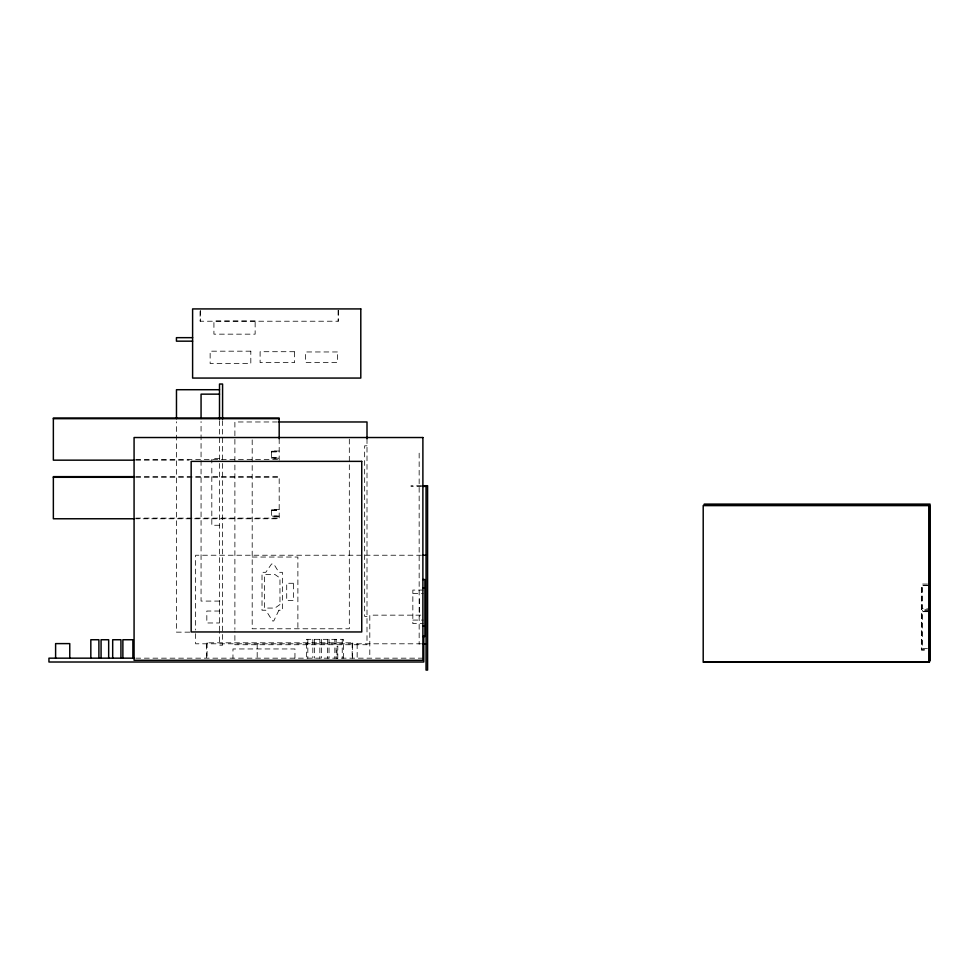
<?xml version="1.0" encoding="UTF-8"?>
<svg xmlns="http://www.w3.org/2000/svg" width="979" height="979" viewBox="0 0 979 979"><rect width="100%" height="100%" fill="white"/><g stroke="black" fill="none" stroke-linecap="round" stroke-linejoin="round"><path stroke-width="0.73" stroke-dasharray="4.89 3.67" d="M277.412 421.973L234.887 421.973L234.887 629.473M367.003 445.812L364.653 445.812L364.653 616.391L367.003 616.391M279.186 451.038L271.501 451.038L271.501 458.172L279.186 458.172L271.501 458.123M271.501 451.233L279.186 451.233M271.501 451.686L279.186 451.686M271.501 451.894L279.186 451.894M271.501 457.474L279.186 457.523M219.504 458.453L211.819 458.453L211.819 463.006M135.751 459.506L279.186 459.506M135.751 460.167L189.155 460.167M135.751 476.638L279.186 476.638L279.186 518.772L135.751 518.772M135.751 477.299L279.186 477.299M421.57 485.719L411.021 485.719L411.021 486.392L421.545 486.392M279.186 509.643L271.501 509.643L271.501 516.79L279.186 516.741M271.501 509.851L279.186 509.851M271.501 510.304L279.186 510.304M271.501 510.5L279.186 510.5M135.751 518.124L279.186 518.124M219.504 525.258L211.819 525.258L211.819 464.523M421.472 555.228L195.616 555.228L195.616 630.048M252.19 557.039L297.885 557.039L297.885 628.775M927.492 584.047L922.365 584.047L922.365 608.705L927.492 608.705M928.178 585.271L921.777 585.271L921.777 609.917L928.178 609.917M927.762 585.515L921.361 585.515L921.361 610.174L927.762 610.174M423.405 590.068L412.844 590.068L412.844 623.623L423.405 623.623M412.844 593.555L423.405 593.555M219.504 601.082L201.062 601.082L201.062 421.533M219.504 611.031L206.826 611.031L206.826 622.974L219.504 622.974M928.178 611.422L921.777 611.422L921.777 649.811L928.178 649.811M927.762 611.667L921.361 611.667L921.361 650.068L927.762 650.068M420.799 615.155L369.805 615.155L369.805 658.169M412.844 620.074L423.405 620.074M189.828 632.153L176.477 632.153L176.477 421.729M421.472 643.803L195.616 643.803L195.616 631.577M927.492 648.6L922.365 648.6L922.365 610.198M135.812 658.169L423.797 658.169M419.587 598.842L419.587 616.195M419.159 453.167L419.159 644.329M367.003 438.751L367.003 644.733L234.887 644.733L234.887 631.002M357.151 643.803L357.151 658.659M352.501 658.169L352.501 642.811L206.618 642.811L206.618 658.169M352.171 642.811L352.171 658.169M349.319 439.143L349.319 628.775L252.19 628.775L252.19 437.613M343.445 658.169L343.445 639.336L306.5 639.336L306.5 658.169M342.234 639.336L342.234 658.169M338.342 310.294L338.342 321.222L200.095 321.222L200.095 310.294M338.11 310.294L338.11 321.222M337.792 658.659L337.792 646.213L336.996 646.213L336.996 658.659M336.164 639.336L336.164 658.169M334.855 639.336L334.855 658.169M329.03 639.336L329.03 658.169M327.451 639.336L327.451 658.169M321.369 639.336L321.369 658.169M319.864 639.336L319.864 658.169M314.626 639.336L314.626 658.169M312.839 639.336L312.839 658.169M307.822 639.336L307.822 658.169M294.948 658.169L294.948 648.955L232.965 648.955L232.965 658.169M279.186 438.763L279.186 460.167M257.183 643.803L257.183 658.659M222.576 420.676L222.576 632.972M222.576 634.502L222.576 645.198L219.504 645.198L219.504 631.443M219.504 420.676L219.504 630.635M207.095 642.811L207.095 658.169M200.328 310.294L200.328 321.222M278.905 610.223L273.753 620.967L272.566 620.967L265.798 610.223L262.017 610.223L262.017 572.311L265.798 572.311L271.562 563.977L273.753 563.977L278.905 572.311L282.356 572.311L282.356 610.223L278.905 610.223M279.97 604.52L274.94 608.069L264.526 608.069L264.526 574.514L274.94 574.514L279.97 578.002L279.97 604.52M255.14 320.977L213.924 320.977L213.924 334.157L255.14 334.157L255.14 320.977M250.82 351.18L210.142 351.18L210.142 363.527L250.82 363.527L250.82 351.18M294.569 351.706L260.108 351.706L260.108 362.634L294.569 362.634L294.569 351.706M337.376 351.963L305.632 351.963L305.632 362.511L337.376 362.511L337.376 351.963M279.186 516.08L271.501 516.08L279.186 516.129M293.59 583.276L286.712 583.276L286.712 600.629L293.59 600.629L293.59 583.276"/><path stroke-width="1.47" d="M192.606 337.669L176.44 337.669L176.44 341.169L192.606 341.169M219.504 389.715L176.477 389.715L176.477 418.682M219.504 394.145L201.062 394.145L201.062 418.498M53.355 418.682L279.186 418.682M278.929 421.973L367.003 421.973L367.003 438.751M134.221 460.167L53.355 460.167L53.355 418.033L279.186 418.033L279.186 438.763M134.221 476.638L53.355 476.638L53.355 518.772L134.221 518.772M53.355 477.299L134.221 477.299M423.075 485.719L427.59 485.719L427.59 670.077L426.049 670.077L426.049 486.392L423.05 486.392M704.219 504.099L930.05 504.099L930.05 660.801M703.632 505.311L929.463 505.311L929.463 662.012L703.632 662.012M423.001 555.228L426.049 555.228M422.891 579.531L424.91 579.531L424.91 636.521L422.891 636.521M422.891 587.865L424.91 587.865M422.891 625.789L424.91 625.789M423.001 643.803L426.049 643.803M134.282 658.169L48.95 658.169L48.95 662.012L423.797 662.012L423.797 635.922M222.576 419.159L222.576 384.025L219.504 384.025L219.504 419.159M132.875 658.169L132.875 639.74L122.877 639.74L122.877 658.169M120.931 658.169L120.931 639.74L112.683 639.74L112.683 658.169M108.669 658.169L108.669 639.74L101.07 639.74L101.07 658.169M98.891 658.169L98.891 639.74L90.827 639.74L90.827 658.169M69.766 658.169L69.766 643.607L55.607 643.607L55.607 658.169M360.798 308.923L192.606 308.923L192.606 378.065L360.798 378.065L360.798 308.923M422.891 437.527L134.074 437.527L134.074 660.287L422.891 660.287L422.891 437.527M361.74 461.366L191.162 461.366L191.162 631.957L361.74 631.957L361.74 461.366M929.034 505.568L703.203 505.568L703.203 662.269L929.034 662.269L929.034 505.568"/></g></svg>
